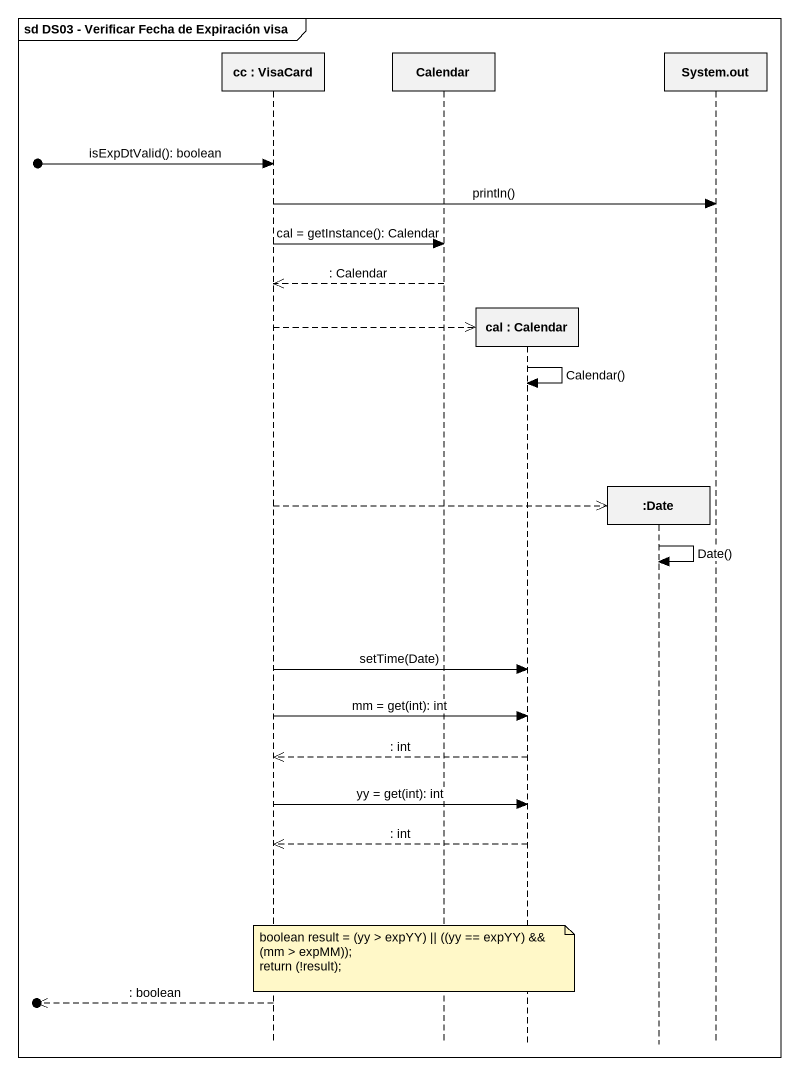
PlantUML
@startuml
mainframe sd DS03 - Verificar Fecha de Expiración visa
hide footbox
participant "cc : VisaCard" as cc
participant Calendar
participant "cal : Calendar" as cal
participant ":Date" as Date
participant "System.out" as System_out

[o-> cc : isExpDtValid(): boolean
cc -> System_out : println()
cc -> Calendar : cal = getInstance(): Calendar
Calendar -->> cc : : Calendar
cc -->> cal **
cal -> cal : Calendar()
cc -->> Date **
Date -> Date : Date()
cc -> cal : setTime(Date)
cc -> cal : mm = get(int): int
cal -->> cc : : int
cc -> cal : yy = get(int): int
cal -->> cc : : int
note over Calendar
  boolean result = (yy > expYY) || ((yy == expYY) && (mm > expMM));
  return (!result);
end note
[o<<-- cc : : boolean
@enduml
